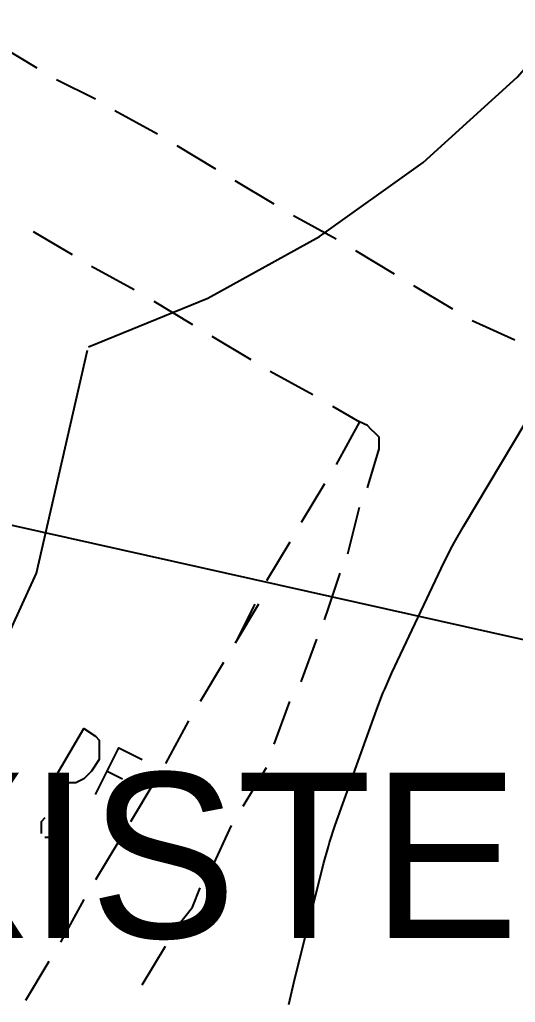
# Model space of a CAD drawing. Header units: metres. Extents: x 1 to 213, y 1 to 147.
# Drawn here: x 112.132 to 113.482, y 50.382 to 53.06 of the extents above; entities that cross this region are included whole.
import ezdxf

# ---------------------------------------------------------------- set-up
doc = ezdxf.new("R2010")
doc.units = ezdxf.units.M
doc.linetypes.add('DASHED', pattern=[1.524, 1.27, -0.254])
for name, color, linetype in [('00-BASE-ARQUITECTURA', 8, 'Continuous'), ('00-BASE-MAICILLO-EXISTENTE', 33, 'Continuous'), ('PJ-PROTEGIDO', 30, 'DASHED')]:
    doc.layers.add(name, color=color, linetype=linetype)

msp = doc.modelspace()

# ---------------------------------------------------------------- linework, layer by layer
at = {"layer": '00-BASE-ARQUITECTURA'}
for points in [[(112.3193, 52.1677), (112.6445, 52.3006), (112.9494, 52.4689), (113.2314, 52.6704), (113.4879, 52.9027), (113.7163, 53.1635), (113.914, 53.4502), (114.0783, 53.7607), (114.2053, 54.0882), (114.2925, 54.4254), (114.3399, 54.7687), (114.3474, 55.1147), (114.315, 55.4598), (114.2425, 55.8005), (114.1299, 56.1332)], [(108.3678, 55.3589), (107.8019, 55.0975), (107.3144, 54.7354), (106.9148, 54.289), (106.6126, 53.7744), (106.4174, 53.208), (106.3386, 52.6059), (106.3859, 51.9843), (106.5599, 51.3858), (106.8451, 50.8497), (107.2268, 50.3879), (107.6905, 50.0122), (108.2214, 49.7346), (108.805, 49.5668), (109.4266, 49.5207), (110.0444, 49.6033), (110.6171, 49.8052), (111.1308, 50.1137), (111.5715, 50.5161), (111.9253, 50.9996), (112.1784, 51.5516), (112.3168, 52.1593)], [(112.1798, 52.9272), (112.0739, 52.9907)], [(112.1798, 52.9272), (112.0739, 52.9907)], [(112.3385, 52.8426), (112.2327, 52.8955)], [(112.3385, 52.8426), (112.2327, 52.8955)], [(112.5078, 52.7473), (112.3914, 52.8108)], [(112.5078, 52.7473), (112.3914, 52.8108)], [(112.6666, 52.6521), (112.5608, 52.7156)], [(112.6666, 52.6521), (112.5608, 52.7156)], [(112.8253, 52.5568), (112.7195, 52.6203)], [(112.8253, 52.5568), (112.7195, 52.6203)], [(112.9947, 52.4616), (112.8782, 52.5251)], [(112.9947, 52.4616), (112.8782, 52.5251)], [(112.1692, 52.4827), (112.275, 52.4192)], [(112.1692, 52.4827), (112.275, 52.4192)], [(112.1692, 52.4827), (112.275, 52.4192)], [(112.1692, 52.4827), (112.275, 52.4192)], [(113.1534, 52.3663), (113.0476, 52.4298)], [(113.1534, 52.3663), (113.0476, 52.4298)], [(112.3279, 52.3875), (112.4443, 52.324)], [(112.3279, 52.3875), (112.4443, 52.324)], [(112.3279, 52.3875), (112.4443, 52.324)], [(112.3279, 52.3875), (112.4443, 52.324)], [(113.3122, 52.2711), (113.2063, 52.3346)], [(113.3122, 52.2711), (113.2063, 52.3346)], [(112.4973, 52.2922), (112.6031, 52.2287)], [(112.4973, 52.2922), (112.6031, 52.2287)], [(112.4973, 52.2922), (112.6031, 52.2287)], [(112.4973, 52.2922), (112.6031, 52.2287)], [(113.4815, 52.1864), (113.3651, 52.2393)], [(113.4815, 52.1864), (113.3651, 52.2393)], [(112.656, 52.197), (112.7618, 52.1335)], [(112.656, 52.197), (112.7618, 52.1335)], [(112.656, 52.197), (112.7618, 52.1335)], [(112.656, 52.197), (112.7618, 52.1335)], [(115.1537, 51.0011), (109.9467, 52.1652)], [(112.8148, 52.1017), (112.9312, 52.0382)], [(112.8148, 52.1017), (112.9312, 52.0382)], [(112.8148, 52.1017), (112.9312, 52.0382)], [(112.8148, 52.1017), (112.9312, 52.0382)], [(112.9841, 52.0065), (113.0582, 51.9641)], [(112.9841, 52.0065), (113.0582, 51.9641)], [(112.9841, 52.0065), (113.0582, 51.9641)], [(112.9841, 52.0065), (113.0582, 51.9641)], [(113.0582, 51.9641), (112.9947, 51.8477)], [(113.0582, 51.9641), (112.9947, 51.8477)], [(113.0582, 51.9641), (112.9947, 51.8477)], [(113.0582, 51.9641), (112.9947, 51.8477)], [(113.1111, 51.8901), (113.1111, 51.9006), (113.1111, 51.9112), (113.1111, 51.9218), (113.1005, 51.9324), (113.0899, 51.943), (113.0793, 51.9536), (113.0582, 51.9641)], [(113.1111, 51.8901), (113.1111, 51.9006), (113.1111, 51.9112), (113.1111, 51.9218), (113.1005, 51.9324), (113.0899, 51.943), (113.0793, 51.9536), (113.0582, 51.9641)], [(113.1111, 51.8901), (113.1111, 51.9006), (113.1111, 51.9112), (113.1111, 51.9218), (113.1005, 51.9324), (113.0899, 51.943), (113.0793, 51.9536), (113.0582, 51.9641)], [(113.1111, 51.8901), (113.1111, 51.9006), (113.1111, 51.9112), (113.1111, 51.9218), (113.1005, 51.9324), (113.0899, 51.943), (113.0793, 51.9536), (113.0582, 51.9641)], [(113.0793, 51.7842), (113.1111, 51.8901)], [(113.0793, 51.7842), (113.1111, 51.8901)], [(113.0793, 51.7842), (113.1111, 51.8901)], [(113.0793, 51.7842), (113.1111, 51.8901)], [(112.9629, 51.7948), (112.8994, 51.689)], [(112.9629, 51.7948), (112.8994, 51.689)], [(112.9629, 51.7948), (112.8994, 51.689)], [(112.9629, 51.7948), (112.8994, 51.689)], [(113.0264, 51.6043), (113.0582, 51.7313)], [(113.0264, 51.6043), (113.0582, 51.7313)], [(113.0264, 51.6043), (113.0582, 51.7313)], [(113.0264, 51.6043), (113.0582, 51.7313)], [(112.8677, 51.6361), (112.8042, 51.5302)], [(112.8677, 51.6361), (112.8042, 51.5302)], [(112.8677, 51.6361), (112.8042, 51.5302)], [(112.8677, 51.6361), (112.8042, 51.5302)], [(112.9629, 51.4244), (112.9735, 51.4561), (113.0053, 51.5514)], [(112.9629, 51.4244), (112.9735, 51.4561), (113.0053, 51.5514)], [(112.9629, 51.4244), (112.9735, 51.4561), (113.0053, 51.5514)], [(112.9629, 51.4244), (112.9735, 51.4561), (113.0053, 51.5514)], [(112.783, 51.4667), (112.7195, 51.3609)], [(112.783, 51.4667), (112.7195, 51.3609)], [(112.7724, 51.4667), (112.7195, 51.3609)], [(112.7724, 51.4667), (112.7195, 51.3609)], [(112.8994, 51.2551), (112.9417, 51.3715)], [(112.8994, 51.2551), (112.9417, 51.3715)], [(112.8994, 51.2551), (112.9417, 51.3715)], [(112.8994, 51.2551), (112.9417, 51.3715)], [(112.6877, 51.308), (112.6242, 51.2021)], [(112.6877, 51.308), (112.6242, 51.2021)], [(112.6877, 51.308), (112.6242, 51.2021)], [(112.6877, 51.308), (112.6242, 51.2021)], [(112.8253, 51.0857), (112.8677, 51.2021)], [(112.8253, 51.0857), (112.8677, 51.2021)], [(112.8253, 51.0857), (112.8677, 51.2021)], [(112.8253, 51.0857), (112.8677, 51.2021)], [(112.5925, 51.1492), (112.529, 51.0328)], [(112.5925, 51.1492), (112.529, 51.0328)], [(112.5925, 51.1492), (112.529, 51.0328)], [(112.5925, 51.1492), (112.529, 51.0328)], [(112.2327, 51.0011), (112.3068, 51.1281), (112.3385, 51.1069), (112.3491, 51.0963), (112.3491, 51.0751), (112.3491, 51.0646), (112.3491, 51.0434), (112.3279, 51.0116), (112.3173, 51.0011), (112.3068, 50.9905), (112.2856, 50.9799), (112.2644, 50.9799), (112.2327, 51.0011)], [(112.2327, 51.0011), (112.3068, 51.1281), (112.3385, 51.1069), (112.3491, 51.0963), (112.3491, 51.0751), (112.3491, 51.0646), (112.3491, 51.0434), (112.3279, 51.0116), (112.3173, 51.0011), (112.3068, 50.9905), (112.2856, 50.9799), (112.2644, 50.9799), (112.2327, 51.0011)], [(112.3385, 50.9481), (112.402, 51.0751), (112.4655, 51.0434)], [(112.3385, 50.9481), (112.402, 51.0751), (112.4655, 51.0434)], [(112.3702, 51.0116), (112.4126, 50.9905)], [(112.3702, 51.0116), (112.4126, 50.9905)], [(112.7407, 50.9164), (112.8042, 51.0222)], [(112.7407, 50.9164), (112.8042, 51.0222)], [(112.7407, 50.9164), (112.8042, 51.0222)], [(112.7407, 50.9164), (112.8042, 51.0222)], [(112.4973, 50.9799), (112.4337, 50.8741)], [(112.4973, 50.9799), (112.4337, 50.8741)], [(112.4973, 50.9799), (112.4337, 50.8741)], [(112.4973, 50.9799), (112.4337, 50.8741)], [(112.2009, 50.8846), (112.1903, 50.8741), (112.1903, 50.8635), (112.1903, 50.8529), (112.1903, 50.8423)], [(112.2009, 50.8846), (112.1903, 50.8741), (112.1903, 50.8635), (112.1903, 50.8529), (112.1903, 50.8423)], [(112.2009, 50.8846), (112.1903, 50.8741), (112.1903, 50.8635), (112.1903, 50.8529), (112.1903, 50.8423)], [(112.2009, 50.8846), (112.1903, 50.8741), (112.1903, 50.8635), (112.1903, 50.8529), (112.1903, 50.8423)], [(112.656, 50.7471), (112.7089, 50.8635)], [(112.656, 50.7471), (112.7089, 50.8635)], [(112.656, 50.7471), (112.7089, 50.8635)], [(112.656, 50.7471), (112.7089, 50.8635)], [(112.2009, 50.8317), (112.2115, 50.8317), (112.2221, 50.8317), (112.2327, 50.8317), (112.2433, 50.8423)], [(112.2009, 50.8317), (112.2115, 50.8317), (112.2221, 50.8317), (112.2327, 50.8317), (112.2433, 50.8423)], [(112.2009, 50.8317), (112.2115, 50.8317), (112.2221, 50.8317), (112.2327, 50.8317), (112.2433, 50.8423)], [(112.2009, 50.8317), (112.2115, 50.8317), (112.2221, 50.8317), (112.2327, 50.8317), (112.2433, 50.8423)], [(112.402, 50.8211), (112.3385, 50.7153)], [(112.402, 50.8211), (112.3385, 50.7153)], [(112.402, 50.8211), (112.3385, 50.7153)], [(112.402, 50.8211), (112.3385, 50.7153)], [(112.5608, 50.5883), (112.6031, 50.6412), (112.6242, 50.6941)], [(112.5608, 50.5883), (112.6031, 50.6412), (112.6242, 50.6941)], [(112.5608, 50.5883), (112.6031, 50.6412), (112.6242, 50.6941)], [(112.5608, 50.5883), (112.6031, 50.6412), (112.6242, 50.6941)], [(112.3068, 50.6624), (112.2433, 50.546)], [(112.3068, 50.6624), (112.2433, 50.546)], [(112.3068, 50.6624), (112.2433, 50.546)], [(112.3068, 50.6624), (112.2433, 50.546)], [(112.4655, 50.4296), (112.529, 50.5354)], [(112.4655, 50.4296), (112.529, 50.5354)], [(112.4655, 50.4296), (112.529, 50.5354)], [(112.4655, 50.4296), (112.529, 50.5354)], [(112.2115, 50.4931), (112.148, 50.3872)], [(112.2115, 50.4931), (112.148, 50.3872)], [(112.2115, 50.4931), (112.148, 50.3872)], [(112.2115, 50.4931), (112.148, 50.3872)]]:
    msp.add_lwpolyline(points, dxfattribs=at)
at = {"layer": 'PJ-PROTEGIDO'}
msp.add_lwpolyline([(112.8658, 50.376), (112.8681, 50.3876), (112.8789, 50.4354), (112.96, 50.7591), (112.9731, 50.8064), (112.9765, 50.8177), (112.9919, 50.8643), (113.1043, 51.1784), (113.1219, 51.2242), (113.1265, 51.2351), (113.1463, 51.28), (113.289, 51.5816), (113.3111, 51.6255), (113.3166, 51.6358), (113.3408, 51.6785), (113.5123, 51.9647)], dxfattribs=at)

# ---------------------------------------------------------------- texts
at = {"layer": '00-BASE-MAICILLO-EXISTENTE'}
msp.add_text('MAICILLO EXISTENTE - SE MANTIENE (PATIO TRASERO / ESTACIONAMIENTOS)', height=0.45, dxfattribs=at).set_placement((108.3759, 50.5574))

doc.saveas('drawing.dxf')
